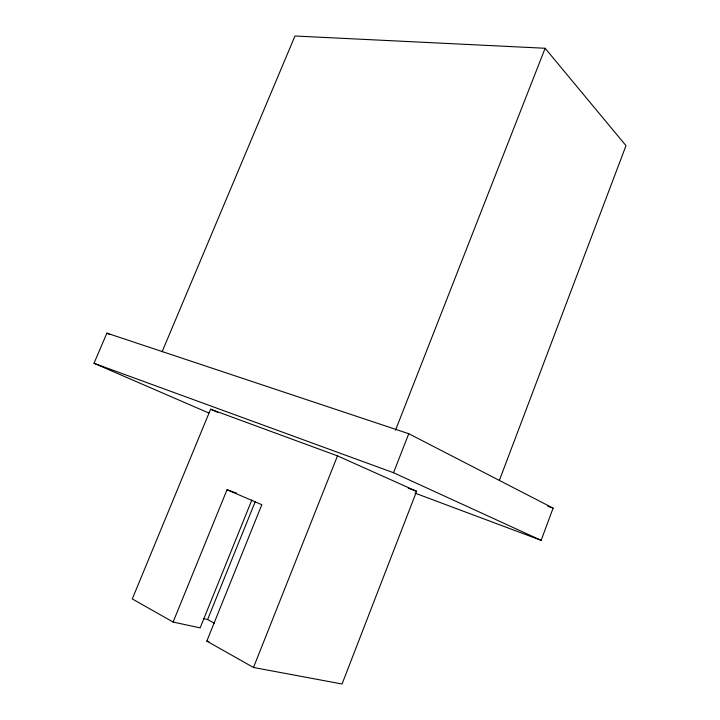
<?xml version="1.0" encoding="UTF-8"?>
<svg xmlns="http://www.w3.org/2000/svg" width="720" height="720" viewBox="0 0 720 720"><rect width="100%" height="100%" fill="white"/><g stroke="black" fill="none" stroke-linecap="round" stroke-linejoin="round"><path stroke-width="1.08" d="M414.927 493.083L541.143 540.342L553.104 508.131L408.762 433.701L106.893 333.144L94.005 363.285L208.944 413.064M499.356 480.42L625.995 145.665L545.13 48.267L294.984 36L162.099 351.756M416.61 491.31L342.063 684L253.485 667.485L206.82 641.124L261.81 504.702L227.025 489.735L173.106 622.044L132.282 598.923L210.609 409.212L337.491 455.877L416.61 491.31L408.24 488.196M541.143 540.342L393.525 472.734L408.762 433.701M395.487 430.263L545.13 48.267M253.485 667.485L337.491 455.877M251.865 499.941L200.133 627.876L173.106 622.044M203.301 618.57L207.603 619.542L255.258 501.561M206.82 641.124L208.98 641.565M547.803 506.268L553.104 508.131M227.025 489.735L236.502 493.173M94.005 363.285L393.525 472.734M210.609 409.212L217.746 412.335M106.893 333.144L109.944 334.566M207.603 619.542L214.38 623.25"/></g></svg>
